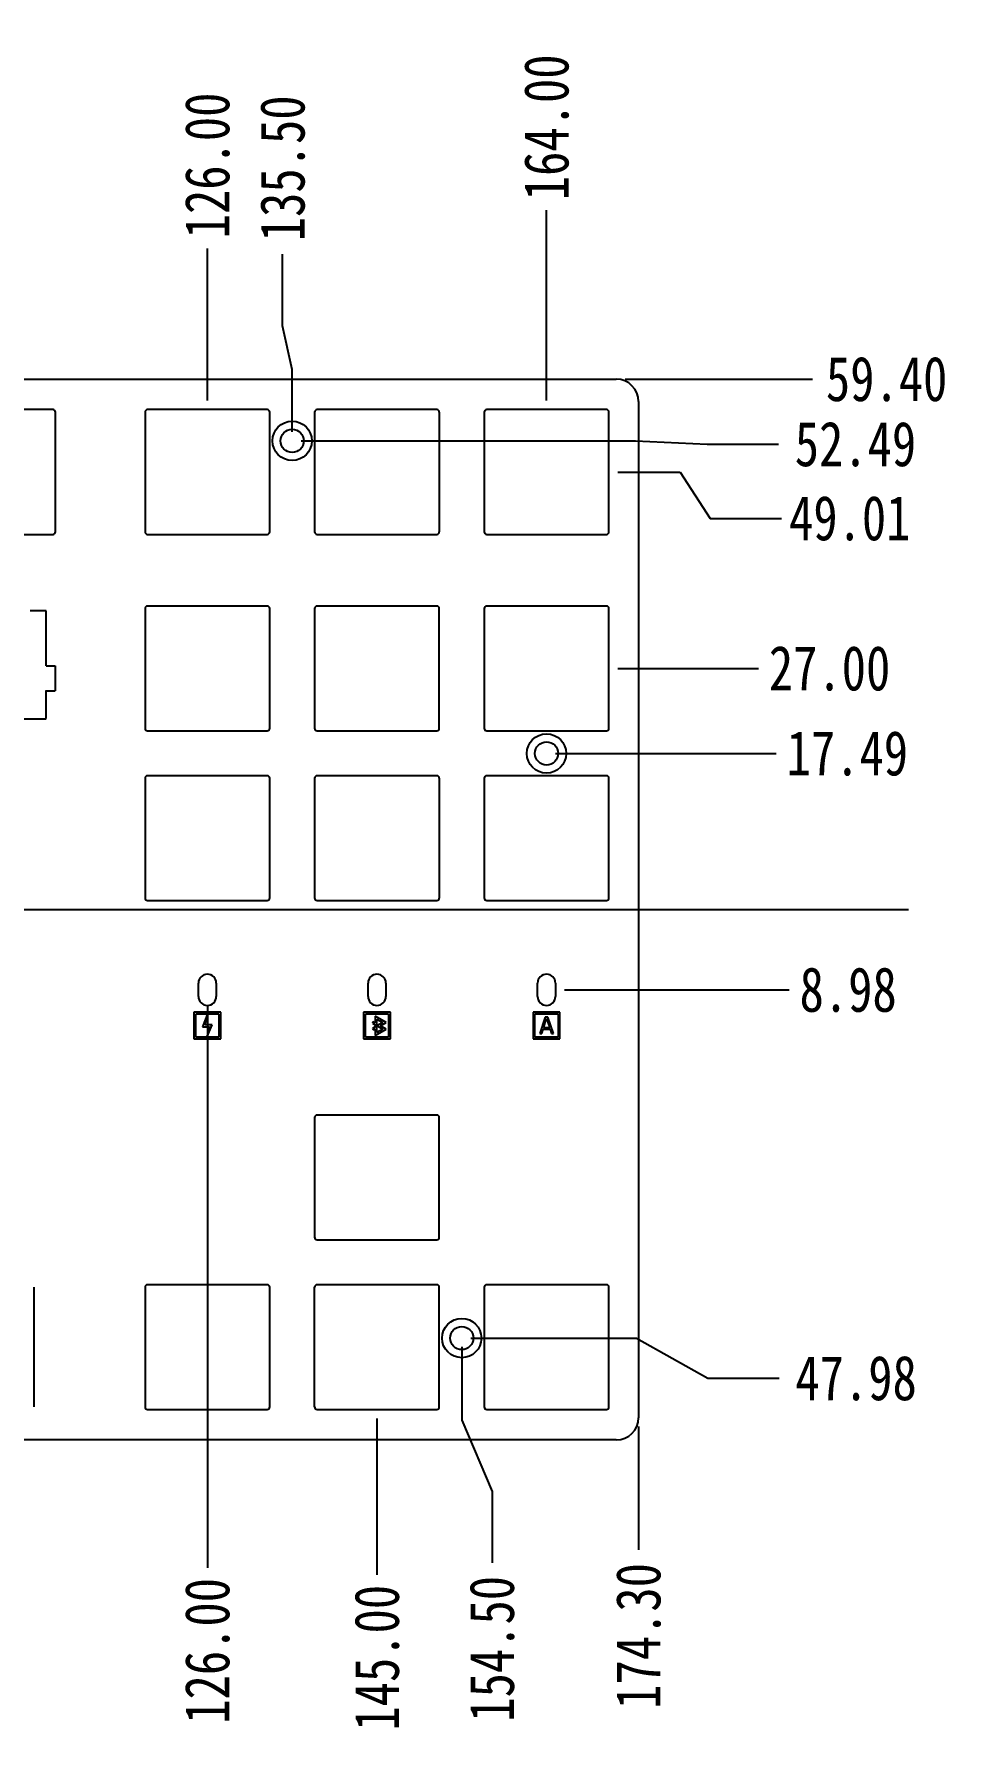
# Model space of a CAD drawing. Header units: millimetres. Extents: x 1767 to 2790, y 1192 to 1909.
# Drawn here: x 2150.8 to 2254.8, y 1413.3 to 1605.5 of the extents above; entities that cross this region are included whole.
import ezdxf

# ---------------------------------------------------------------- set-up
doc = ezdxf.new("R2010")
doc.units = ezdxf.units.MM
doc.header["$LTSCALE"] = 32.67
doc.header["$PDMODE"] = 3
doc.header["$PDSIZE"] = 0.3125
doc.layers.get('0').update_dxf_attribs({"linetype": 'CONTINUOUS'})
doc.layers.get('Defpoints').update_dxf_attribs({"linetype": 'CONTINUOUS'})
doc.layers.add('00_4_2_DXF_CONTINUOUS_LINE', color=7, linetype='CONTINUOUS')
doc.layers.add('图层1', color=7, linetype='CONTINUOUS')
doc.styles.get("Standard").update_dxf_attribs({"font": 'txt', "width": 0.8})
doc.dimstyles.get("Standard").update_dxf_attribs({"dimtxt": 0.15625, "dimasz": 0.1875, "dimexe": 0.125, "dimexo": 0.0625, "dimtad": 0, "dimdsep": 46, "dimtxsty": 'Standard', "dimcen": 0.09, "dimazin": 2, "dimtp": 0.01, "dimtm": 0.01, "dimtfac": 1, "dimtofl": 0, "dimtmove": 0, "dimatfit": 3, "dimfxl": 1, "dimtolj": 1, "dimarcsym": 0})

# ---------------------------------------------------------------- blocks, each defined once
blk = doc.blocks.new('*D2')
at = {"layer": 'Defpoints', "color": 0}
for p in [(2044.22, 1507.46), (2218.52, 1450.56), (2218.52, 1435.75)]:
    blk.add_point(p, dxfattribs=at)
at = {"layer": '图层1', "color": 4, "lineweight": -2}
blk.add_line((2218.52, 1449.56), (2218.52, 1435.75), dxfattribs=at)
at = {"layer": '图层1', "color": 6, "insert": (2218.52, 1426.12), "char_height": 5, "attachment_point": 5, "rotation": 90}
blk.add_mtext('\\A1;174.30', dxfattribs=at)
blk = doc.blocks.new('*D12')
at = {"layer": 'Defpoints', "color": 0}
for p in [(2170.22, 1581.5), (2170.22, 1563.46), (2044.22, 1507.46)]:
    blk.add_point(p, dxfattribs=at)
at = {"layer": '图层1', "color": 4, "lineweight": -2}
blk.add_line((2170.22, 1564.46), (2170.22, 1581.5), dxfattribs=at)
at = {"layer": '图层1', "color": 6, "insert": (2170.22, 1590.8), "char_height": 5, "attachment_point": 5, "rotation": 90}
blk.add_mtext('\\A1;126.00', dxfattribs=at)
blk = doc.blocks.new('*D95')
at = {"layer": 'Defpoints', "color": 0}
for p in [(2178.65, 1580.85), (2179.72, 1559.96), (2044.22, 1507.46)]:
    blk.add_point(p, dxfattribs=at)
at = {"layer": '图层1', "color": 4, "lineweight": -2}
for p, q in [((2178.65, 1572.85), (2178.65, 1580.85)), ((2179.72, 1567.96), (2178.65, 1572.85)), ((2179.72, 1560.96), (2179.72, 1567.96))]:
    blk.add_line(p, q, dxfattribs=at)
at = {"layer": '图层1', "color": 6, "insert": (2178.65, 1590.48), "char_height": 5, "attachment_point": 5, "rotation": 90}
blk.add_mtext('\\A1;135.50', dxfattribs=at)
blk = doc.blocks.new('*D13')
at = {"layer": 'Defpoints', "color": 0}
for p in [(2208.22, 1585.78), (2208.22, 1563.46), (2044.22, 1507.46)]:
    blk.add_point(p, dxfattribs=at)
at = {"layer": '图层1', "color": 4, "lineweight": -2}
blk.add_line((2208.22, 1564.46), (2208.22, 1585.78), dxfattribs=at)
at = {"layer": '图层1', "color": 6, "insert": (2208.22, 1595.07), "char_height": 5, "attachment_point": 5, "rotation": 90}
blk.add_mtext('\\A1;164.00', dxfattribs=at)
blk = doc.blocks.new('*D35')
at = {"layer": 'Defpoints', "color": 0}
for p in [(2044.22, 1507.46), (2170.22, 1497.73), (2170.22, 1433.74)]:
    blk.add_point(p, dxfattribs=at)
at = {"layer": '图层1', "color": 4, "lineweight": -2}
blk.add_line((2170.22, 1496.73), (2170.22, 1433.74), dxfattribs=at)
at = {"layer": '图层1', "color": 6, "insert": (2170.22, 1424.45), "char_height": 5, "attachment_point": 5, "rotation": 90}
blk.add_mtext('\\A1;126.00', dxfattribs=at)
blk = doc.blocks.new('*D36')
at = {"layer": 'Defpoints', "color": 0}
for p in [(2044.22, 1507.46), (2189.22, 1451.48), (2189.22, 1432.98)]:
    blk.add_point(p, dxfattribs=at)
at = {"layer": '图层1', "color": 4, "lineweight": -2}
blk.add_line((2189.22, 1450.48), (2189.22, 1432.98), dxfattribs=at)
at = {"layer": '图层1', "color": 6, "insert": (2189.22, 1423.68), "char_height": 5, "attachment_point": 5, "rotation": 90}
blk.add_mtext('\\A1;145.00', dxfattribs=at)
blk = doc.blocks.new('*D37')
at = {"layer": 'Defpoints', "color": 0}
for p in [(2044.22, 1507.46), (2198.72, 1459.48), (2202.11, 1434.3)]:
    blk.add_point(p, dxfattribs=at)
at = {"layer": '图层1', "color": 4, "lineweight": -2}
for p, q in [((2198.72, 1458.48), (2198.72, 1450.3)), ((2198.72, 1450.3), (2202.11, 1442.3)), ((2202.11, 1442.3), (2202.11, 1434.3))]:
    blk.add_line(p, q, dxfattribs=at)
at = {"layer": '图层1', "color": 6, "insert": (2202.11, 1424.68), "char_height": 5, "attachment_point": 5, "rotation": 90}
blk.add_mtext('\\A1;154.50', dxfattribs=at)
blk = doc.blocks.new('*D41')
at = {"layer": 'Defpoints', "color": 0}
for p in [(2216.02, 1566.87), (2238.03, 1566.87), (2044.22, 1507.46)]:
    blk.add_point(p, dxfattribs=at)
at = {"layer": '图层1', "color": 4, "lineweight": -2}
blk.add_line((2217.02, 1566.87), (2238.03, 1566.87), dxfattribs=at)
at = {"layer": '图层1', "color": 6, "insert": (2246.32, 1566.87), "char_height": 5, "attachment_point": 5}
blk.add_mtext('\\A1;59.40', dxfattribs=at)
blk = doc.blocks.new('*D42')
at = {"layer": 'Defpoints', "color": 0}
for p in [(2215.2, 1556.47), (2234.56, 1551.28), (2044.22, 1507.46)]:
    blk.add_point(p, dxfattribs=at)
at = {"layer": '图层1', "color": 4, "lineweight": -2}
for p, q in [((2216.2, 1556.47), (2223.2, 1556.47)), ((2223.2, 1556.47), (2226.56, 1551.28)), ((2226.56, 1551.28), (2234.56, 1551.28))]:
    blk.add_line(p, q, dxfattribs=at)
at = {"layer": '图层1', "color": 6, "insert": (2242.19, 1551.28), "char_height": 5, "attachment_point": 5}
blk.add_mtext('\\A1;49.01', dxfattribs=at)
blk = doc.blocks.new('*D43')
at = {"layer": 'Defpoints', "color": 0}
for p in [(2215.2, 1534.47), (2231.97, 1534.47), (2044.22, 1507.46)]:
    blk.add_point(p, dxfattribs=at)
at = {"layer": '图层1', "color": 4, "lineweight": -2}
blk.add_line((2216.2, 1534.47), (2231.97, 1534.47), dxfattribs=at)
at = {"layer": '图层1', "color": 6, "insert": (2239.93, 1534.47), "char_height": 5, "attachment_point": 5}
blk.add_mtext('\\A1;27.00', dxfattribs=at)
blk = doc.blocks.new('*D44')
at = {"layer": 'Defpoints', "color": 0}
for p in [(2208.22, 1524.95), (2233.96, 1524.95), (2044.22, 1507.46)]:
    blk.add_point(p, dxfattribs=at)
at = {"layer": '图层1', "color": 4, "lineweight": -2}
blk.add_line((2209.22, 1524.95), (2233.96, 1524.95), dxfattribs=at)
at = {"layer": '图层1', "color": 6, "insert": (2241.92, 1524.95), "char_height": 5, "attachment_point": 5}
blk.add_mtext('\\A1;17.49', dxfattribs=at)
blk = doc.blocks.new('*D96')
at = {"layer": 'Defpoints', "color": 0}
for p in [(2179.72, 1559.96), (2234.2, 1559.58), (2044.22, 1507.46)]:
    blk.add_point(p, dxfattribs=at)
at = {"layer": '图层1', "color": 4, "lineweight": -2}
for p, q in [((2180.72, 1559.96), (2218.2, 1559.96)), ((2218.2, 1559.96), (2226.2, 1559.58)), ((2226.2, 1559.58), (2234.2, 1559.58))]:
    blk.add_line(p, q, dxfattribs=at)
at = {"layer": '图层1', "color": 6, "insert": (2242.83, 1559.58), "char_height": 5, "attachment_point": 5}
blk.add_mtext('\\A1;52.49', dxfattribs=at)
blk = doc.blocks.new('*D49')
at = {"layer": 'Defpoints', "color": 0}
for p in [(2044.22, 1507.46), (2209.22, 1498.48), (2235.39, 1498.48)]:
    blk.add_point(p, dxfattribs=at)
at = {"layer": '图层1', "color": 4, "lineweight": -2}
blk.add_line((2210.22, 1498.48), (2235.39, 1498.48), dxfattribs=at)
at = {"layer": '图层1', "color": 6, "insert": (2242.01, 1498.48), "char_height": 5, "attachment_point": 5}
blk.add_mtext('\\A1;8.98', dxfattribs=at)
blk = doc.blocks.new('*D50')
at = {"layer": 'Defpoints', "color": 0}
for p in [(2044.22, 1507.46), (2198.72, 1459.48), (2234.28, 1454.98)]:
    blk.add_point(p, dxfattribs=at)
at = {"layer": '图层1', "color": 4, "lineweight": -2}
for p, q in [((2199.72, 1459.48), (2218.28, 1459.48)), ((2218.28, 1459.48), (2226.28, 1454.98)), ((2226.28, 1454.98), (2234.28, 1454.98))]:
    blk.add_line(p, q, dxfattribs=at)
at = {"layer": '图层1', "color": 6, "insert": (2242.9, 1454.98), "char_height": 5, "attachment_point": 5}
blk.add_mtext('\\A1;47.98', dxfattribs=at)

msp = doc.modelspace()

# ---------------------------------------------------------------- linework, layer by layer
at = {"linetype": 'Continuous'}
for p, q in [((1872.422, 1566.865), (2216.023, 1566.865)), ((2152.923, 1563.455), (2139.513, 1563.455)), ((2153.203, 1549.765), (2153.203, 1563.175)), ((2163.233, 1563.175), (2163.233, 1549.765)), ((2176.923, 1563.455), (2163.513, 1563.455)), ((2177.203, 1549.765), (2177.203, 1563.175)), ((2182.233, 1563.175), (2182.233, 1549.765)), ((2195.923, 1563.455), (2182.513, 1563.455)), ((2196.203, 1563.175), (2196.203, 1549.765)), ((2201.233, 1563.175), (2201.233, 1549.765)), ((2214.923, 1563.455), (2201.513, 1563.455)), ((2215.203, 1549.765), (2215.203, 1563.175)), ((2218.523, 1564.365), (2218.523, 1450.565)), ((2139.513, 1549.485), (2152.923, 1549.485)), ((2163.513, 1549.485), (2176.923, 1549.485)), ((2182.513, 1549.485), (2195.923, 1549.485)), ((2201.513, 1549.485), (2214.923, 1549.485)), ((2152.148, 1540.917), (2150.348, 1540.917)), ((2152.148, 1534.767), (2152.148, 1540.917)), ((2163.233, 1541.172), (2163.233, 1527.762)), ((2176.923, 1541.452), (2163.513, 1541.452)), ((2177.203, 1527.762), (2177.203, 1541.172)), ((2182.233, 1541.172), (2182.233, 1527.762)), ((2195.923, 1541.452), (2182.513, 1541.452)), ((2196.203, 1527.762), (2196.203, 1541.172)), ((2201.233, 1541.172), (2201.233, 1527.762)), ((2214.923, 1541.452), (2201.513, 1541.452)), ((2215.203, 1527.762), (2215.203, 1541.172)), ((2152.148, 1528.867), (2152.148, 1531.967)), ((2145.297, 1528.817), (2152.147, 1528.817)), ((2163.513, 1527.482), (2176.923, 1527.482)), ((2182.513, 1527.482), (2195.923, 1527.482)), ((2201.513, 1527.482), (2214.923, 1527.482)), ((2176.923, 1522.452), (2163.513, 1522.452)), ((2195.923, 1522.452), (2182.513, 1522.452)), ((2214.923, 1522.452), (2201.513, 1522.452)), ((2163.233, 1522.172), (2163.233, 1508.762)), ((2177.203, 1508.762), (2177.203, 1522.172)), ((2182.233, 1522.172), (2182.233, 1508.762)), ((2196.203, 1522.172), (2196.203, 1508.762)), ((2201.233, 1522.172), (2201.233, 1508.762)), ((2215.203, 1508.762), (2215.203, 1522.172)), ((2163.513, 1508.482), (2176.923, 1508.482)), ((2182.513, 1508.482), (2195.923, 1508.482)), ((2201.513, 1508.482), (2214.923, 1508.482)), ((2169.218, 1497.732), (2169.218, 1499.232)), ((2171.218, 1499.232), (2171.218, 1497.732)), ((2188.218, 1497.732), (2188.218, 1499.232)), ((2190.218, 1499.232), (2190.218, 1497.732)), ((2207.218, 1497.732), (2207.218, 1499.232)), ((2209.218, 1499.232), (2209.218, 1497.732)), ((2171.718, 1495.982), (2168.718, 1495.982)), ((2168.718, 1495.982), (2168.718, 1492.982)), ((2171.509, 1495.768), (2168.917, 1495.768)), ((2168.917, 1493.175), (2168.917, 1495.768)), ((2170.213, 1495.668), (2169.672, 1494.352)), ((2169.976, 1494.552), (2170.213, 1495.668)), ((2171.509, 1495.768), (2171.509, 1493.175)), ((2171.718, 1492.982), (2171.718, 1495.982)), ((2190.718, 1495.982), (2187.718, 1495.982)), ((2187.718, 1495.982), (2187.718, 1492.982)), ((2190.514, 1495.768), (2187.922, 1495.768)), ((2187.922, 1493.175), (2187.922, 1495.768)), ((2190.264, 1494.824), (2189.018, 1495.544)), ((2189.018, 1495.544), (2189.018, 1494.794)), ((2190.514, 1495.768), (2190.514, 1493.175)), ((2190.718, 1492.982), (2190.718, 1495.982)), ((2209.718, 1495.982), (2206.718, 1495.982)), ((2206.718, 1495.982), (2206.718, 1492.982)), ((2209.514, 1495.768), (2206.922, 1495.768)), ((2206.922, 1493.175), (2206.922, 1495.768)), ((2208.071, 1495.429), (2207.458, 1493.589)), ((2208.378, 1495.429), (2208.071, 1495.429)), ((2208.991, 1493.589), (2208.378, 1495.429)), ((2209.514, 1495.768), (2209.514, 1493.175)), ((2209.718, 1492.982), (2209.718, 1495.982)), ((2169.672, 1494.352), (2170.451, 1494.352)), ((2170.754, 1494.552), (2169.976, 1494.552)), ((2170.213, 1493.235), (2170.754, 1494.552)), ((2170.451, 1494.352), (2170.213, 1493.235)), ((2189.018, 1494.336), (2188.707, 1494.157)), ((2188.707, 1494.157), (2188.807, 1493.983)), ((2188.807, 1494.915), (2188.709, 1494.748)), ((2188.709, 1494.748), (2189.018, 1494.567)), ((2189.018, 1494.794), (2188.807, 1494.915)), ((2188.807, 1493.983), (2189.018, 1494.105)), ((2189.018, 1494.567), (2189.018, 1494.336)), ((2189.018, 1494.105), (2189.018, 1493.355)), ((2189.018, 1493.355), (2190.264, 1494.074)), ((2189.218, 1495.202), (2189.867, 1494.827)), ((2189.218, 1493.702), (2189.218, 1495.202)), ((2189.866, 1494.07), (2189.218, 1493.702)), ((2189.867, 1494.827), (2189.316, 1494.508)), ((2189.316, 1494.508), (2189.316, 1494.393)), ((2189.316, 1494.393), (2189.866, 1494.07)), ((2189.614, 1494.449), (2190.264, 1494.824)), ((2190.264, 1494.074), (2189.614, 1494.449)), ((2207.458, 1493.589), (2207.688, 1493.589)), ((2207.688, 1493.589), (2207.841, 1494.058)), ((2207.841, 1494.058), (2208.608, 1494.058)), ((2207.88, 1494.215), (2208.225, 1495.272)), ((2208.57, 1494.215), (2207.88, 1494.215)), ((2208.225, 1495.272), (2208.57, 1494.215)), ((2208.608, 1494.058), (2208.761, 1493.589)), ((2208.761, 1493.589), (2208.991, 1493.589)), ((2168.718, 1492.982), (2171.718, 1492.982)), ((2171.509, 1493.175), (2168.917, 1493.175)), ((2187.718, 1492.982), (2190.718, 1492.982)), ((2190.514, 1493.175), (2187.922, 1493.175)), ((2206.718, 1492.982), (2209.718, 1492.982)), ((2209.514, 1493.175), (2206.922, 1493.175)), ((2182.233, 1484.172), (2182.233, 1470.762)), ((2195.923, 1484.452), (2182.513, 1484.452)), ((2196.203, 1470.762), (2196.203, 1484.172)), ((2182.513, 1470.482), (2195.923, 1470.482)), ((2150.828, 1451.762), (2150.828, 1465.172)), ((2163.233, 1465.172), (2163.233, 1451.762)), ((2176.923, 1465.452), (2163.513, 1465.452)), ((2177.203, 1451.762), (2177.203, 1465.172)), ((2182.233, 1451.762), (2182.233, 1465.172)), ((2195.923, 1465.452), (2182.513, 1465.452)), ((2196.203, 1451.762), (2196.203, 1465.172)), ((2201.233, 1465.172), (2201.233, 1451.762)), ((2214.923, 1465.452), (2201.513, 1465.452)), ((2215.203, 1451.762), (2215.203, 1465.172)), ((2163.513, 1451.482), (2176.923, 1451.482)), ((2182.513, 1451.482), (2195.923, 1451.482)), ((2201.513, 1451.482), (2214.923, 1451.482)), ((2216.023, 1448.065), (1872.422, 1448.065))]:
    msp.add_line(p, q, dxfattribs=at)
for p, q in [((2152.148, 1534.767), (2153.168, 1534.767)), ((2153.168, 1534.767), (2153.168, 1531.967)), ((2152.098, 1531.967), (2153.168, 1531.967))]:
    msp.add_line(p, q)
for centre, radius in [((2179.718, 1559.955), 2.2), ((2179.718, 1559.955), 1.3), ((2208.218, 1524.952), 2.2), ((2208.218, 1524.952), 1.3), ((2198.718, 1459.482), 2.2), ((2198.718, 1459.482), 1.3)]:
    msp.add_circle(centre, radius, dxfattribs=at)
for centre, radius, start, end in [((2216.023, 1564.365), 2.5, 0, 90), ((2152.923, 1563.175), 0.28, 0, 90), ((2163.513, 1563.175), 0.28, 90, 180), ((2176.923, 1563.175), 0.28, 0, 90), ((2182.513, 1563.175), 0.28, 90, 180), ((2195.923, 1563.175), 0.28, 0, 90), ((2201.513, 1563.175), 0.28, 90, 180), ((2214.923, 1563.175), 0.28, 0, 90), ((2152.923, 1549.765), 0.28, 270, 0), ((2163.513, 1549.765), 0.28, 180, 270), ((2176.923, 1549.765), 0.28, 270, 0), ((2182.513, 1549.765), 0.28, 180, 270), ((2195.923, 1549.765), 0.28, 270, 0), ((2201.513, 1549.765), 0.28, 180, 270), ((2214.923, 1549.765), 0.28, 270, 0), ((2163.513, 1541.172), 0.28, 90, 180), ((2176.923, 1541.172), 0.28, 0, 90), ((2182.513, 1541.172), 0.28, 90, 180), ((2195.923, 1541.172), 0.28, 0, 90), ((2201.513, 1541.172), 0.28, 90, 180), ((2214.923, 1541.172), 0.28, 0, 90), ((2163.513, 1527.762), 0.28, 180, 270), ((2176.923, 1527.762), 0.28, 270, 0), ((2182.513, 1527.762), 0.28, 180, 270), ((2195.923, 1527.762), 0.28, 270, 0), ((2201.513, 1527.762), 0.28, 180, 270), ((2214.923, 1527.762), 0.28, 270, 0), ((2163.513, 1522.172), 0.28, 90, 180), ((2176.923, 1522.172), 0.28, 0, 90), ((2182.513, 1522.172), 0.28, 90, 180), ((2195.923, 1522.172), 0.28, 0, 90), ((2201.513, 1522.172), 0.28, 90, 180), ((2214.923, 1522.172), 0.28, 0, 90), ((2163.513, 1508.762), 0.28, 180, 270), ((2176.923, 1508.762), 0.28, 270, 0), ((2182.513, 1508.762), 0.28, 180, 270), ((2195.923, 1508.762), 0.28, 270, 0), ((2201.513, 1508.762), 0.28, 180, 270), ((2214.923, 1508.762), 0.28, 270, 0), ((2170.218, 1499.232), 1, 0, 180), ((2189.218, 1499.232), 1, 0, 180), ((2208.218, 1499.232), 1, 0, 180), ((2170.218, 1497.732), 1, 180, 0), ((2189.218, 1497.732), 1, 180, 0), ((2208.218, 1497.732), 1, 180, 0), ((2182.513, 1484.172), 0.28, 90, 180), ((2195.923, 1484.172), 0.28, 0, 90), ((2182.513, 1470.762), 0.28, 180, 270), ((2195.923, 1470.762), 0.28, 270, 0), ((2163.513, 1465.172), 0.28, 90, 180), ((2176.923, 1465.172), 0.28, 0, 90), ((2182.513, 1465.172), 0.28, 90, 180), ((2195.923, 1465.172), 0.28, 0, 90), ((2201.513, 1465.172), 0.28, 90, 180), ((2214.923, 1465.172), 0.28, 0, 90), ((2163.513, 1451.762), 0.28, 180, 270), ((2176.923, 1451.762), 0.28, 270, 0), ((2182.513, 1451.762), 0.28, 180, 270), ((2195.923, 1451.762), 0.28, 270, 0), ((2201.513, 1451.762), 0.28, 180, 270), ((2214.923, 1451.762), 0.28, 270, 0), ((2216.023, 1450.565), 2.5, 270, 0)]:
    msp.add_arc(centre, radius, start, end, dxfattribs=at)
at = {"layer": '00_4_2_DXF_CONTINUOUS_LINE', "linetype": 'Continuous'}
for radius in [2.2, 1.3]:
    msp.add_circle((2179.718, 1559.955), radius, dxfattribs=at)
at = {"layer": '图层1'}
msp.add_line((1841.745, 1507.465), (2248.78, 1507.465), dxfattribs=at)

# ---------------------------------------------------------------- dimensions: what is measured, and where the dimension line sits
for feature_location, offset, dtype, origin, picture, middle in [((2208.218, 1563.455), (0, 22.326), 1, (2044.222, 1507.465), '*D13', (2208.218, 1595.073)), ((2170.218, 1563.455), (0, 18.049), 1, (2044.222, 1507.465), '*D12', (2170.218, 1590.795)), ((2179.718, 1559.955), (-1.064, 20.898), 1, (2044.222, 1507.465), '*D95', (2178.654, 1590.478)), ((2216.023, 1566.865), (22.009, 0), 0, (2044.222, 1507.465), '*D41', (2246.323, 1566.865)), ((2179.718, 1559.955), (54.482, -0.37), 0, (2044.222, 1507.465), '*D96', (2242.825, 1559.585)), ((2215.203, 1556.4701), (19.3579, -5.1895), 0, (2044.2225, 1507.4649), '*D42', (2242.1859, 1551.2806)), ((2215.203, 1534.467), (16.765, 0), 0, (2044.222, 1507.465), '*D43', (2239.926, 1534.467)), ((2208.218, 1524.952), (25.739, 0), 0, (2044.222, 1507.465), '*D44', (2241.915, 1524.952)), ((2218.523, 1450.565), (0, -14.815), 1, (2044.222, 1507.465), '*D2', (2218.523, 1426.125)), ((2170.218, 1497.732), (0, -63.994), 1, (2044.222, 1507.465), '*D35', (2170.218, 1424.446)), ((2189.218, 1451.482), (0, -18.505), 1, (2044.222, 1507.465), '*D36', (2189.218, 1423.685)), ((2198.718, 1459.482), (3.392, -25.178), 1, (2044.222, 1507.465), '*D37', (2202.11, 1424.679)), ((2209.218, 1498.482), (26.17, 0), 0, (2044.222, 1507.465), '*D49', (2242.013, 1498.482)), ((2198.718, 1459.482), (35.56, -4.5), 0, (2044.222, 1507.465), '*D50', (2242.903, 1454.982))]:
    dim = msp.add_ordinate_dim(feature_location=feature_location, offset=offset, dtype=dtype, origin=origin, dimstyle='Standard', override={"dimtxt": 5, "dimasz": 4, "dimexe": 1, "dimexo": 1, "dimzin": 0, "dimcen": 1, "dimclrd": 4, "dimclre": 4, "dimclrt": 6, "dimadec": 0, "dimazin": 0, "dimtp": 0, "dimtm": 0, "dimtzin": 0}, dxfattribs=at)
    dim.commit()
    dim.dimension.update_dxf_attribs({"geometry": picture, "text_midpoint": middle})

doc.saveas('drawing.dxf')
